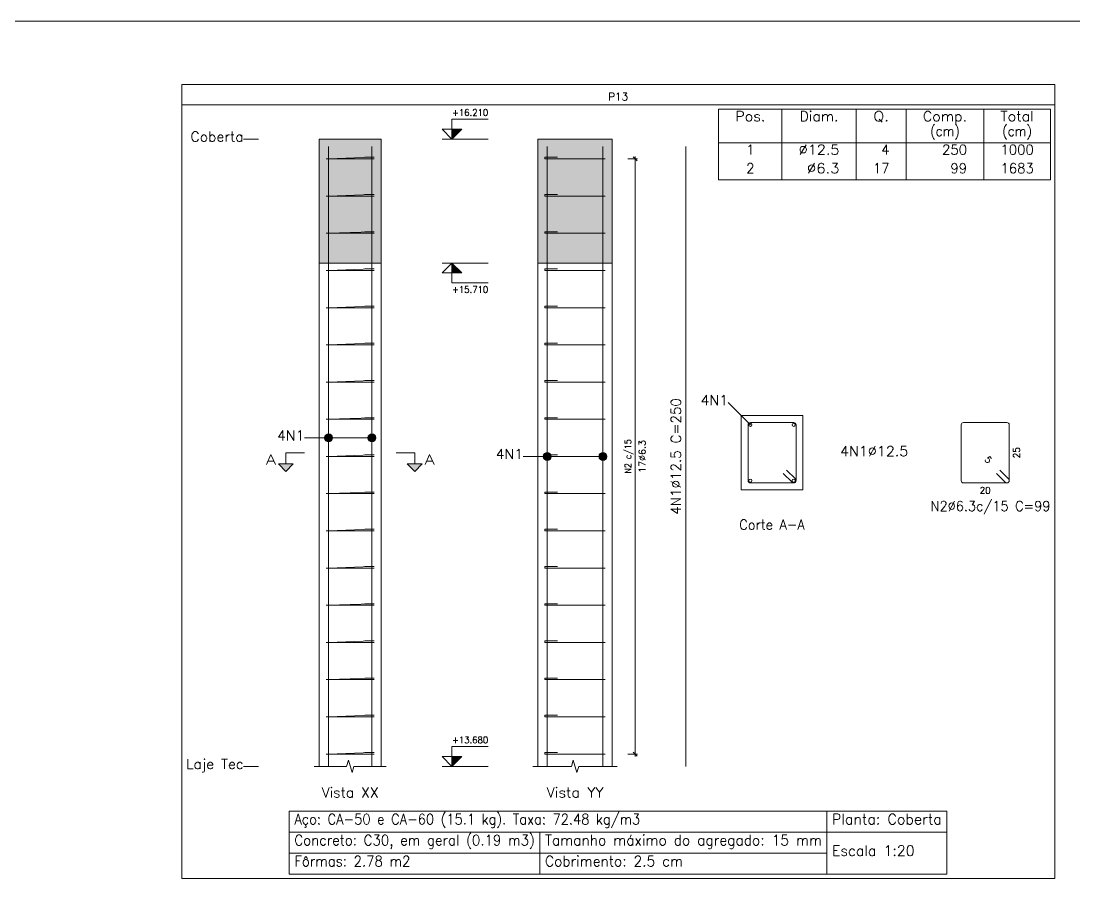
# Model space of a CAD drawing. Header units: millimetres. Extents: x 0 to 84, y 0 to 59.4.
# Drawn here: x 45.53 to 66.76, y 41.76 to 59.4 of the extents above; entities that cross this region are included whole.
import ezdxf
from ezdxf.enums import TextEntityAlignment as Align

# ---------------------------------------------------------------- set-up
doc = ezdxf.new("R2010")
doc.units = ezdxf.units.MM
doc.linetypes.add('CYPE_PUNTO', pattern=[0.075, 0, -0.075])
for name, color, linetype, lineweight in [('ARM_LONGITUDINAL_Ø12_5', 51, 'Continuous', 9), ('ARM_TRANSVERSAL_DIMENSOES_DOS_ESTRIBOS', 122, 'Continuous', 0), ('ARM_TRANSVERSAL_REFERENCIA', 106, 'Continuous', 9), ('ARM_TRANSVERSAL_Ø6_3', 32, 'Continuous', 9), ('CORTE_COTAS', 122, 'Continuous', 0), ('CORTE_COTAS_DAS_LAJES', 151, 'Continuous', 0), ('CORTE_COTAS_DAS_PLANTAS', 151, 'Continuous', 0), ('CORTE_LINHAS_DA_TABELA_DE_DADOS_DOS_PILARES', 1, 'Continuous', 9), ('CORTE_LINHAS_DA_TABELA_DE_DETALHE', 7, 'Continuous', 9), ('CORTE_LINHAS_DA_TABELA_DE_QUANTITATIVOS', 1, 'Continuous', 9), ('CORTE_NOMES_DAS_PLANTAS', 106, 'Continuous', 9), ('CORTE_PILAR_DE_CONCRETO', 1, 'Continuous', 9), ('CORTE_PISOS', 8, 'Continuous', 9), ('CORTE_SEGMENTOS_DE_CORTE_DE_SECOES', 12, 'Continuous', 9), ('CORTE_TEXTO_DAS_COTAS', 122, 'Continuous', 0), ('CORTE_TEXTO_DAS_ELEVACOES_DOS_PILARES', 133, 'Continuous', 9), ('CORTE_TEXTOS_DA_TABELA_DE_DADOS_DOS_PILARES', 1, 'Continuous', 9), ('CORTE_TEXTOS_DA_TABELA_DE_QUANTITATIVOS', 1, 'Continuous', 9), ('CORTE_TITULO_DA_TABELA_DE_DETALHE', 106, 'Continuous', 9), ('PILCP_ARM_LONG_LINHAS_DAS_ETIQUETAS_DAS_POSICOES_DE_ARMADURA_LONGITUDINAL', 106, 'Continuous', 9), ('PILCP_ARM_LONG_REFERENCIA', 106, 'Continuous', 9), ('PILCPSECC_ARM_LONG_LINHAS_DAS_ETIQUETAS_DAS_POSICOES_DE_ARMADURA_LONGITUDINAL', 106, 'Continuous', 9), ('PILCPSECC_ARM_LONG_REFERENCIA', 106, 'Continuous', 9), ('QUAD_BORDA', 1, 'Continuous', 20), ('QUAD_LIMITES', 2, 'Continuous', 0), ('SECAO_CONCRETO', 1, 'Continuous', 9), ('SECAO_LINHAS_DE_PROLONGAMENTO_DAS_COTAS', 122, 'CYPE_PUNTO', 0)]:
    doc.layers.add(name, color=color, linetype=linetype, lineweight=lineweight)
doc.styles.add('CYPETXT', font='', dxfattribs={"height": 0.2})
doc.styles.get('CYPETXT').set_extended_font_data('romans')

msp = doc.modelspace()

# ---------------------------------------------------------------- hatches: boundary and pattern name
at = {"layer": 'CORTE_COTAS_DAS_LAJES'}
msp.add_hatch(color=256, dxfattribs=at).paths.add_polyline_path([(54.22, 54.521), (54.42, 54.321), (54.22, 54.321)], flags=0)
at = {"layer": 'CORTE_COTAS_DAS_PLANTAS'}
for points in [[(54.22, 57.021), (54.42, 57.221), (54.22, 57.221)], [(54.22, 44.371), (54.42, 44.571), (54.22, 44.571)]]:
    msp.add_hatch(color=256, dxfattribs=at).paths.add_polyline_path(points, flags=0)
at = {"layer": 'CORTE_PISOS', "true_color": 0xdad7d3}
for points in [[(51.544, 54.521), (52.794, 54.521), (52.794, 57.021), (51.544, 57.021)], [(55.954, 54.521), (57.454, 54.521), (57.454, 57.021), (55.954, 57.021)]]:
    msp.add_hatch(color=254, dxfattribs=at).paths.add_polyline_path(points, flags=0)
at = {"layer": 'CORTE_SEGMENTOS_DE_CORTE_DE_SECOES'}
for points in [[(50.719, 50.471), (51.019, 50.471), (50.869, 50.321)], [(50.719, 50.471), (51.019, 50.471), (50.869, 50.321)], [(53.319, 50.471), (53.619, 50.471), (53.469, 50.321)], [(53.319, 50.471), (53.619, 50.471), (53.469, 50.321)]]:
    msp.add_hatch(color=256, dxfattribs=at).paths.add_polyline_path(points, flags=0)
at = {"layer": 'PILCP_ARM_LONG_LINHAS_DAS_ETIQUETAS_DAS_POSICOES_DE_ARMADURA_LONGITUDINAL'}
h = msp.add_hatch(color=256, dxfattribs=at)
edge = h.paths.add_edge_path(flags=0)
edge.add_arc((51.732, 50.996), 0.08, 0, 360)
h = msp.add_hatch(color=256, dxfattribs=at)
edge = h.paths.add_edge_path(flags=0)
edge.add_arc((52.606, 50.996), 0.08, 0, 360)
h = msp.add_hatch(color=256, dxfattribs=at)
edge = h.paths.add_edge_path(flags=0)
edge.add_arc((56.142, 50.621), 0.08, 0, 360)
h = msp.add_hatch(color=256, dxfattribs=at)
edge = h.paths.add_edge_path(flags=0)
edge.add_arc((57.266, 50.621), 0.08, 0, 360)

# ---------------------------------------------------------------- linework, layer by layer
at = {"layer": 'ARM_LONGITUDINAL_Ø12_5'}
for points in [[(51.732, 44.371), (51.732, 56.871)], [(51.732, 44.371), (51.732, 56.871)], [(52.606, 44.371), (52.606, 56.871)], [(52.606, 44.371), (52.606, 56.871)], [(56.142, 44.371), (56.142, 56.871)], [(56.142, 44.371), (56.142, 56.871)], [(57.266, 44.371), (57.266, 56.871)], [(57.266, 44.371), (57.266, 56.871)], [(58.936, 44.371), (58.936, 56.871)]]:
    msp.add_lwpolyline(points, dxfattribs=at)
for centre in [(60.238, 51.258), (61.112, 51.258), (60.238, 50.134), (61.112, 50.134)]:
    msp.add_circle(centre, 0.0312, dxfattribs=at)
at = {"layer": 'ARM_TRANSVERSAL_Ø6_3'}
for points in [[(52.396, 56.621), (52.573, 56.621), (52.58, 56.621), (52.588, 56.621), (52.597, 56.621), (52.606, 56.621), (52.615, 56.621), (52.624, 56.621), (52.632, 56.621), (52.639, 56.621), (52.645, 56.621), (52.65, 56.621), (52.652, 56.621), (52.653, 56.621), (52.65, 56.621), (52.639, 56.621), (52.624, 56.621), (52.606, 56.621), (51.732, 56.621), (51.714, 56.621), (51.698, 56.621), (51.688, 56.621), (51.685, 56.621), (51.688, 56.621), (51.698, 56.621), (51.714, 56.621), (51.732, 56.621), (52.606, 56.653), (52.615, 56.653), (52.624, 56.653), (52.632, 56.653), (52.639, 56.653), (52.645, 56.653), (52.65, 56.653), (52.652, 56.653), (52.653, 56.653), (52.652, 56.653), (52.65, 56.653), (52.645, 56.653), (52.639, 56.653), (52.463, 56.653)], [(56.285, 56.621), (56.108, 56.621), (56.103, 56.621), (56.098, 56.621), (56.096, 56.621), (56.095, 56.621), (56.096, 56.621), (56.098, 56.621), (56.103, 56.621), (56.108, 56.621), (56.116, 56.621), (56.124, 56.621), (56.132, 56.621), (56.142, 56.621), (57.266, 56.621), (57.284, 56.621), (57.299, 56.621), (57.31, 56.621), (57.313, 56.621), (57.31, 56.621), (57.299, 56.621), (57.284, 56.621), (57.266, 56.621), (56.142, 56.621), (56.124, 56.621), (56.108, 56.621), (56.098, 56.621), (56.095, 56.621), (56.095, 56.653), (56.096, 56.653), (56.098, 56.653), (56.103, 56.653), (56.108, 56.653), (56.116, 56.653), (56.124, 56.653), (56.132, 56.653), (56.142, 56.653), (56.151, 56.653), (56.16, 56.653), (56.168, 56.653), (56.175, 56.653), (56.352, 56.653)], [(52.396, 55.871), (52.573, 55.871), (52.58, 55.871), (52.588, 55.871), (52.597, 55.871), (52.606, 55.871), (52.615, 55.871), (52.624, 55.871), (52.632, 55.871), (52.639, 55.871), (52.645, 55.871), (52.65, 55.871), (52.652, 55.871), (52.653, 55.871), (52.65, 55.871), (52.639, 55.871), (52.624, 55.871), (52.606, 55.871), (51.732, 55.871), (51.714, 55.871), (51.698, 55.871), (51.688, 55.871), (51.685, 55.871), (51.688, 55.871), (51.698, 55.871), (51.714, 55.871), (51.732, 55.871), (52.606, 55.903), (52.615, 55.903), (52.624, 55.903), (52.632, 55.903), (52.639, 55.903), (52.645, 55.903), (52.65, 55.903), (52.652, 55.903), (52.653, 55.903), (52.652, 55.903), (52.65, 55.903), (52.645, 55.903), (52.639, 55.903), (52.463, 55.903)], [(56.285, 55.871), (56.108, 55.871), (56.103, 55.871), (56.098, 55.871), (56.096, 55.871), (56.095, 55.871), (56.096, 55.871), (56.098, 55.871), (56.103, 55.871), (56.108, 55.871), (56.116, 55.871), (56.124, 55.871), (56.132, 55.871), (56.142, 55.871), (57.266, 55.871), (57.284, 55.871), (57.299, 55.871), (57.31, 55.871), (57.313, 55.871), (57.31, 55.871), (57.299, 55.871), (57.284, 55.871), (57.266, 55.871), (56.142, 55.871), (56.124, 55.871), (56.108, 55.871), (56.098, 55.871), (56.095, 55.871), (56.095, 55.903), (56.096, 55.903), (56.098, 55.903), (56.103, 55.903), (56.108, 55.903), (56.116, 55.903), (56.124, 55.903), (56.132, 55.903), (56.142, 55.903), (56.151, 55.903), (56.16, 55.903), (56.168, 55.903), (56.175, 55.903), (56.352, 55.903)], [(52.396, 55.121), (52.573, 55.121), (52.58, 55.121), (52.588, 55.121), (52.597, 55.121), (52.606, 55.121), (52.615, 55.121), (52.624, 55.121), (52.632, 55.121), (52.639, 55.121), (52.645, 55.121), (52.65, 55.121), (52.652, 55.121), (52.653, 55.121), (52.65, 55.121), (52.639, 55.121), (52.624, 55.121), (52.606, 55.121), (51.732, 55.121), (51.714, 55.121), (51.698, 55.121), (51.688, 55.121), (51.685, 55.121), (51.688, 55.121), (51.698, 55.121), (51.714, 55.121), (51.732, 55.121), (52.606, 55.153), (52.615, 55.153), (52.624, 55.153), (52.632, 55.153), (52.639, 55.153), (52.645, 55.153), (52.65, 55.153), (52.652, 55.153), (52.653, 55.153), (52.652, 55.153), (52.65, 55.153), (52.645, 55.153), (52.639, 55.153), (52.463, 55.153)], [(56.285, 55.121), (56.108, 55.121), (56.103, 55.121), (56.098, 55.121), (56.096, 55.121), (56.095, 55.121), (56.096, 55.121), (56.098, 55.121), (56.103, 55.121), (56.108, 55.121), (56.116, 55.121), (56.124, 55.121), (56.132, 55.121), (56.142, 55.121), (57.266, 55.121), (57.284, 55.121), (57.299, 55.121), (57.31, 55.121), (57.313, 55.121), (57.31, 55.121), (57.299, 55.121), (57.284, 55.121), (57.266, 55.121), (56.142, 55.121), (56.124, 55.121), (56.108, 55.121), (56.098, 55.121), (56.095, 55.121), (56.095, 55.153), (56.096, 55.153), (56.098, 55.153), (56.103, 55.153), (56.108, 55.153), (56.116, 55.153), (56.124, 55.153), (56.132, 55.153), (56.142, 55.153), (56.151, 55.153), (56.16, 55.153), (56.168, 55.153), (56.175, 55.153), (56.352, 55.153)], [(52.396, 54.371), (52.573, 54.371), (52.58, 54.371), (52.588, 54.371), (52.597, 54.371), (52.606, 54.371), (52.615, 54.371), (52.624, 54.371), (52.632, 54.371), (52.639, 54.371), (52.645, 54.371), (52.65, 54.371), (52.652, 54.371), (52.653, 54.371), (52.65, 54.371), (52.639, 54.371), (52.624, 54.371), (52.606, 54.371), (51.732, 54.371), (51.714, 54.371), (51.698, 54.371), (51.688, 54.371), (51.685, 54.371), (51.688, 54.371), (51.698, 54.371), (51.714, 54.371), (51.732, 54.371), (52.606, 54.403), (52.615, 54.403), (52.624, 54.403), (52.632, 54.403), (52.639, 54.403), (52.645, 54.403), (52.65, 54.403), (52.652, 54.403), (52.653, 54.403), (52.652, 54.403), (52.65, 54.403), (52.645, 54.403), (52.639, 54.403), (52.463, 54.403)], [(56.285, 54.371), (56.108, 54.371), (56.103, 54.371), (56.098, 54.371), (56.096, 54.371), (56.095, 54.371), (56.096, 54.371), (56.098, 54.371), (56.103, 54.371), (56.108, 54.371), (56.116, 54.371), (56.124, 54.371), (56.132, 54.371), (56.142, 54.371), (57.266, 54.371), (57.284, 54.371), (57.299, 54.371), (57.31, 54.371), (57.313, 54.371), (57.31, 54.371), (57.299, 54.371), (57.284, 54.371), (57.266, 54.371), (56.142, 54.371), (56.124, 54.371), (56.108, 54.371), (56.098, 54.371), (56.095, 54.371), (56.095, 54.403), (56.096, 54.403), (56.098, 54.403), (56.103, 54.403), (56.108, 54.403), (56.116, 54.403), (56.124, 54.403), (56.132, 54.403), (56.142, 54.403), (56.151, 54.403), (56.16, 54.403), (56.168, 54.403), (56.175, 54.403), (56.352, 54.403)], [(52.396, 53.621), (52.573, 53.621), (52.58, 53.621), (52.588, 53.621), (52.597, 53.621), (52.606, 53.621), (52.615, 53.621), (52.624, 53.621), (52.632, 53.621), (52.639, 53.621), (52.645, 53.621), (52.65, 53.621), (52.652, 53.621), (52.653, 53.621), (52.65, 53.621), (52.639, 53.621), (52.624, 53.621), (52.606, 53.621), (51.732, 53.621), (51.714, 53.621), (51.698, 53.621), (51.688, 53.621), (51.685, 53.621), (51.688, 53.621), (51.698, 53.621), (51.714, 53.621), (51.732, 53.621), (52.606, 53.653), (52.615, 53.653), (52.624, 53.653), (52.632, 53.653), (52.639, 53.653), (52.645, 53.653), (52.65, 53.653), (52.652, 53.653), (52.653, 53.653), (52.652, 53.653), (52.65, 53.653), (52.645, 53.653), (52.639, 53.653), (52.463, 53.653)], [(56.285, 53.621), (56.108, 53.621), (56.103, 53.621), (56.098, 53.621), (56.096, 53.621), (56.095, 53.621), (56.096, 53.621), (56.098, 53.621), (56.103, 53.621), (56.108, 53.621), (56.116, 53.621), (56.124, 53.621), (56.132, 53.621), (56.142, 53.621), (57.266, 53.621), (57.284, 53.621), (57.299, 53.621), (57.31, 53.621), (57.313, 53.621), (57.31, 53.621), (57.299, 53.621), (57.284, 53.621), (57.266, 53.621), (56.142, 53.621), (56.124, 53.621), (56.108, 53.621), (56.098, 53.621), (56.095, 53.621), (56.095, 53.653), (56.096, 53.653), (56.098, 53.653), (56.103, 53.653), (56.108, 53.653), (56.116, 53.653), (56.124, 53.653), (56.132, 53.653), (56.142, 53.653), (56.151, 53.653), (56.16, 53.653), (56.168, 53.653), (56.175, 53.653), (56.352, 53.653)], [(52.396, 52.871), (52.573, 52.871), (52.58, 52.871), (52.588, 52.871), (52.597, 52.871), (52.606, 52.871), (52.615, 52.871), (52.624, 52.871), (52.632, 52.871), (52.639, 52.871), (52.645, 52.871), (52.65, 52.871), (52.652, 52.871), (52.653, 52.871), (52.65, 52.871), (52.639, 52.871), (52.624, 52.871), (52.606, 52.871), (51.732, 52.871), (51.714, 52.871), (51.698, 52.871), (51.688, 52.871), (51.685, 52.871), (51.688, 52.871), (51.698, 52.871), (51.714, 52.871), (51.732, 52.871), (52.606, 52.903), (52.615, 52.903), (52.624, 52.903), (52.632, 52.903), (52.639, 52.903), (52.645, 52.903), (52.65, 52.903), (52.652, 52.903), (52.653, 52.903), (52.652, 52.903), (52.65, 52.903), (52.645, 52.903), (52.639, 52.903), (52.463, 52.903)], [(56.285, 52.871), (56.108, 52.871), (56.103, 52.871), (56.098, 52.871), (56.096, 52.871), (56.095, 52.871), (56.096, 52.871), (56.098, 52.871), (56.103, 52.871), (56.108, 52.871), (56.116, 52.871), (56.124, 52.871), (56.132, 52.871), (56.142, 52.871), (57.266, 52.871), (57.284, 52.871), (57.299, 52.871), (57.31, 52.871), (57.313, 52.871), (57.31, 52.871), (57.299, 52.871), (57.284, 52.871), (57.266, 52.871), (56.142, 52.871), (56.124, 52.871), (56.108, 52.871), (56.098, 52.871), (56.095, 52.871), (56.095, 52.903), (56.096, 52.903), (56.098, 52.903), (56.103, 52.903), (56.108, 52.903), (56.116, 52.903), (56.124, 52.903), (56.132, 52.903), (56.142, 52.903), (56.151, 52.903), (56.16, 52.903), (56.168, 52.903), (56.175, 52.903), (56.352, 52.903)], [(52.396, 52.121), (52.573, 52.121), (52.58, 52.121), (52.588, 52.121), (52.597, 52.121), (52.606, 52.121), (52.615, 52.121), (52.624, 52.121), (52.632, 52.121), (52.639, 52.121), (52.645, 52.121), (52.65, 52.121), (52.652, 52.121), (52.653, 52.121), (52.65, 52.121), (52.639, 52.121), (52.624, 52.121), (52.606, 52.121), (51.732, 52.121), (51.714, 52.121), (51.698, 52.121), (51.688, 52.121), (51.685, 52.121), (51.688, 52.121), (51.698, 52.121), (51.714, 52.121), (51.732, 52.121), (52.606, 52.153), (52.615, 52.153), (52.624, 52.153), (52.632, 52.153), (52.639, 52.153), (52.645, 52.153), (52.65, 52.153), (52.652, 52.153), (52.653, 52.153), (52.652, 52.153), (52.65, 52.153), (52.645, 52.153), (52.639, 52.153), (52.463, 52.153)], [(56.285, 52.121), (56.108, 52.121), (56.103, 52.121), (56.098, 52.121), (56.096, 52.121), (56.095, 52.121), (56.096, 52.121), (56.098, 52.121), (56.103, 52.121), (56.108, 52.121), (56.116, 52.121), (56.124, 52.121), (56.132, 52.121), (56.142, 52.121), (57.266, 52.121), (57.284, 52.121), (57.299, 52.121), (57.31, 52.121), (57.313, 52.121), (57.31, 52.121), (57.299, 52.121), (57.284, 52.121), (57.266, 52.121), (56.142, 52.121), (56.124, 52.121), (56.108, 52.121), (56.098, 52.121), (56.095, 52.121), (56.095, 52.153), (56.096, 52.153), (56.098, 52.153), (56.103, 52.153), (56.108, 52.153), (56.116, 52.153), (56.124, 52.153), (56.132, 52.153), (56.142, 52.153), (56.151, 52.153), (56.16, 52.153), (56.168, 52.153), (56.175, 52.153), (56.352, 52.153)], [(52.396, 51.371), (52.573, 51.371), (52.58, 51.371), (52.588, 51.371), (52.597, 51.371), (52.606, 51.371), (52.615, 51.371), (52.624, 51.371), (52.632, 51.371), (52.639, 51.371), (52.645, 51.371), (52.65, 51.371), (52.652, 51.371), (52.653, 51.371), (52.65, 51.371), (52.639, 51.371), (52.624, 51.371), (52.606, 51.371), (51.732, 51.371), (51.714, 51.371), (51.698, 51.371), (51.688, 51.371), (51.685, 51.371), (51.688, 51.371), (51.698, 51.371), (51.714, 51.371), (51.732, 51.371), (52.606, 51.403), (52.615, 51.403), (52.624, 51.403), (52.632, 51.403), (52.639, 51.403), (52.645, 51.403), (52.65, 51.403), (52.652, 51.403), (52.653, 51.403), (52.652, 51.403), (52.65, 51.403), (52.645, 51.403), (52.639, 51.403), (52.463, 51.403)], [(56.285, 51.371), (56.108, 51.371), (56.103, 51.371), (56.098, 51.371), (56.096, 51.371), (56.095, 51.371), (56.096, 51.371), (56.098, 51.371), (56.103, 51.371), (56.108, 51.371), (56.116, 51.371), (56.124, 51.371), (56.132, 51.371), (56.142, 51.371), (57.266, 51.371), (57.284, 51.371), (57.299, 51.371), (57.31, 51.371), (57.313, 51.371), (57.31, 51.371), (57.299, 51.371), (57.284, 51.371), (57.266, 51.371), (56.142, 51.371), (56.124, 51.371), (56.108, 51.371), (56.098, 51.371), (56.095, 51.371), (56.095, 51.403), (56.096, 51.403), (56.098, 51.403), (56.103, 51.403), (56.108, 51.403), (56.116, 51.403), (56.124, 51.403), (56.132, 51.403), (56.142, 51.403), (56.151, 51.403), (56.16, 51.403), (56.168, 51.403), (56.175, 51.403), (56.352, 51.403)], [(60.902, 50.277), (61.079, 50.101), (61.086, 50.095), (61.094, 50.09), (61.103, 50.088), (61.112, 50.087), (61.122, 50.088), (61.13, 50.09), (61.139, 50.095), (61.146, 50.101), (61.151, 50.108), (61.156, 50.116), (61.158, 50.125), (61.159, 50.134), (61.159, 51.258), (61.156, 51.276), (61.146, 51.292), (61.13, 51.302), (61.112, 51.305), (60.238, 51.305), (60.22, 51.302), (60.205, 51.292), (60.194, 51.276), (60.191, 51.258), (60.191, 50.134), (60.194, 50.116), (60.205, 50.101), (60.22, 50.09), (60.238, 50.087), (61.112, 50.087), (61.122, 50.088), (61.13, 50.09), (61.139, 50.095), (61.146, 50.101), (61.151, 50.108), (61.156, 50.116), (61.158, 50.125), (61.159, 50.134), (61.158, 50.143), (61.156, 50.152), (61.151, 50.16), (61.146, 50.167), (60.969, 50.344)], [(65.202, 50.277), (65.379, 50.101), (65.386, 50.095), (65.394, 50.09), (65.403, 50.088), (65.412, 50.087), (65.421, 50.088), (65.43, 50.09), (65.438, 50.095), (65.445, 50.101), (65.451, 50.108), (65.455, 50.116), (65.458, 50.125), (65.459, 50.134), (65.459, 51.258), (65.455, 51.276), (65.445, 51.292), (65.43, 51.302), (65.412, 51.305), (64.537, 51.305), (64.519, 51.302), (64.504, 51.292), (64.494, 51.276), (64.49, 51.258), (64.49, 50.134), (64.494, 50.116), (64.504, 50.101), (64.519, 50.09), (64.537, 50.087), (65.412, 50.087), (65.421, 50.088), (65.43, 50.09), (65.438, 50.095), (65.445, 50.101), (65.451, 50.108), (65.455, 50.116), (65.458, 50.125), (65.459, 50.134), (65.458, 50.143), (65.455, 50.152), (65.451, 50.16), (65.445, 50.167), (65.268, 50.344)], [(52.396, 50.621), (52.573, 50.621), (52.58, 50.621), (52.588, 50.621), (52.597, 50.621), (52.606, 50.621), (52.615, 50.621), (52.624, 50.621), (52.632, 50.621), (52.639, 50.621), (52.645, 50.621), (52.65, 50.621), (52.652, 50.621), (52.653, 50.621), (52.65, 50.621), (52.639, 50.621), (52.624, 50.621), (52.606, 50.621), (51.732, 50.621), (51.714, 50.621), (51.698, 50.621), (51.688, 50.621), (51.685, 50.621), (51.688, 50.621), (51.698, 50.621), (51.714, 50.621), (51.732, 50.621), (52.606, 50.653), (52.615, 50.653), (52.624, 50.653), (52.632, 50.653), (52.639, 50.653), (52.645, 50.653), (52.65, 50.653), (52.652, 50.653), (52.653, 50.653), (52.652, 50.653), (52.65, 50.653), (52.645, 50.653), (52.639, 50.653), (52.463, 50.653)], [(56.285, 50.621), (56.108, 50.621), (56.103, 50.621), (56.098, 50.621), (56.096, 50.621), (56.095, 50.621), (56.096, 50.621), (56.098, 50.621), (56.103, 50.621), (56.108, 50.621), (56.116, 50.621), (56.124, 50.621), (56.132, 50.621), (56.142, 50.621), (57.266, 50.621), (57.284, 50.621), (57.299, 50.621), (57.31, 50.621), (57.313, 50.621), (57.31, 50.621), (57.299, 50.621), (57.284, 50.621), (57.266, 50.621), (56.142, 50.621), (56.124, 50.621), (56.108, 50.621), (56.098, 50.621), (56.095, 50.621), (56.095, 50.653), (56.096, 50.653), (56.098, 50.653), (56.103, 50.653), (56.108, 50.653), (56.116, 50.653), (56.124, 50.653), (56.132, 50.653), (56.142, 50.653), (56.151, 50.653), (56.16, 50.653), (56.168, 50.653), (56.175, 50.653), (56.352, 50.653)], [(52.396, 49.871), (52.573, 49.871), (52.58, 49.871), (52.588, 49.871), (52.597, 49.871), (52.606, 49.871), (52.615, 49.871), (52.624, 49.871), (52.632, 49.871), (52.639, 49.871), (52.645, 49.871), (52.65, 49.871), (52.652, 49.871), (52.653, 49.871), (52.65, 49.871), (52.639, 49.871), (52.624, 49.871), (52.606, 49.871), (51.732, 49.871), (51.714, 49.871), (51.698, 49.871), (51.688, 49.871), (51.685, 49.871), (51.688, 49.871), (51.698, 49.871), (51.714, 49.871), (51.732, 49.871), (52.606, 49.903), (52.615, 49.903), (52.624, 49.903), (52.632, 49.903), (52.639, 49.903), (52.645, 49.903), (52.65, 49.903), (52.652, 49.903), (52.653, 49.903), (52.652, 49.903), (52.65, 49.903), (52.645, 49.903), (52.639, 49.903), (52.463, 49.903)], [(56.285, 49.871), (56.108, 49.871), (56.103, 49.871), (56.098, 49.871), (56.096, 49.871), (56.095, 49.871), (56.096, 49.871), (56.098, 49.871), (56.103, 49.871), (56.108, 49.871), (56.116, 49.871), (56.124, 49.871), (56.132, 49.871), (56.142, 49.871), (57.266, 49.871), (57.284, 49.871), (57.299, 49.871), (57.31, 49.871), (57.313, 49.871), (57.31, 49.871), (57.299, 49.871), (57.284, 49.871), (57.266, 49.871), (56.142, 49.871), (56.124, 49.871), (56.108, 49.871), (56.098, 49.871), (56.095, 49.871), (56.095, 49.903), (56.096, 49.903), (56.098, 49.903), (56.103, 49.903), (56.108, 49.903), (56.116, 49.903), (56.124, 49.903), (56.132, 49.903), (56.142, 49.903), (56.151, 49.903), (56.16, 49.903), (56.168, 49.903), (56.175, 49.903), (56.352, 49.903)], [(52.396, 49.121), (52.573, 49.121), (52.58, 49.121), (52.588, 49.121), (52.597, 49.121), (52.606, 49.121), (52.615, 49.121), (52.624, 49.121), (52.632, 49.121), (52.639, 49.121), (52.645, 49.121), (52.65, 49.121), (52.652, 49.121), (52.653, 49.121), (52.65, 49.121), (52.639, 49.121), (52.624, 49.121), (52.606, 49.121), (51.732, 49.121), (51.714, 49.121), (51.698, 49.121), (51.688, 49.121), (51.685, 49.121), (51.688, 49.121), (51.698, 49.121), (51.714, 49.121), (51.732, 49.121), (52.606, 49.153), (52.615, 49.153), (52.624, 49.153), (52.632, 49.153), (52.639, 49.153), (52.645, 49.153), (52.65, 49.153), (52.652, 49.153), (52.653, 49.153), (52.652, 49.153), (52.65, 49.153), (52.645, 49.153), (52.639, 49.153), (52.463, 49.153)], [(56.285, 49.121), (56.108, 49.121), (56.103, 49.121), (56.098, 49.121), (56.096, 49.121), (56.095, 49.121), (56.096, 49.121), (56.098, 49.121), (56.103, 49.121), (56.108, 49.121), (56.116, 49.121), (56.124, 49.121), (56.132, 49.121), (56.142, 49.121), (57.266, 49.121), (57.284, 49.121), (57.299, 49.121), (57.31, 49.121), (57.313, 49.121), (57.31, 49.121), (57.299, 49.121), (57.284, 49.121), (57.266, 49.121), (56.142, 49.121), (56.124, 49.121), (56.108, 49.121), (56.098, 49.121), (56.095, 49.121), (56.095, 49.153), (56.096, 49.153), (56.098, 49.153), (56.103, 49.153), (56.108, 49.153), (56.116, 49.153), (56.124, 49.153), (56.132, 49.153), (56.142, 49.153), (56.151, 49.153), (56.16, 49.153), (56.168, 49.153), (56.175, 49.153), (56.352, 49.153)], [(52.396, 48.371), (52.573, 48.371), (52.58, 48.371), (52.588, 48.371), (52.597, 48.371), (52.606, 48.371), (52.615, 48.371), (52.624, 48.371), (52.632, 48.371), (52.639, 48.371), (52.645, 48.371), (52.65, 48.371), (52.652, 48.371), (52.653, 48.371), (52.65, 48.371), (52.639, 48.371), (52.624, 48.371), (52.606, 48.371), (51.732, 48.371), (51.714, 48.371), (51.698, 48.371), (51.688, 48.371), (51.685, 48.371), (51.688, 48.371), (51.698, 48.371), (51.714, 48.371), (51.732, 48.371), (52.606, 48.403), (52.615, 48.403), (52.624, 48.403), (52.632, 48.403), (52.639, 48.403), (52.645, 48.403), (52.65, 48.403), (52.652, 48.403), (52.653, 48.403), (52.652, 48.403), (52.65, 48.403), (52.645, 48.403), (52.639, 48.403), (52.463, 48.403)], [(56.285, 48.371), (56.108, 48.371), (56.103, 48.371), (56.098, 48.371), (56.096, 48.371), (56.095, 48.371), (56.096, 48.371), (56.098, 48.371), (56.103, 48.371), (56.108, 48.371), (56.116, 48.371), (56.124, 48.371), (56.132, 48.371), (56.142, 48.371), (57.266, 48.371), (57.284, 48.371), (57.299, 48.371), (57.31, 48.371), (57.313, 48.371), (57.31, 48.371), (57.299, 48.371), (57.284, 48.371), (57.266, 48.371), (56.142, 48.371), (56.124, 48.371), (56.108, 48.371), (56.098, 48.371), (56.095, 48.371), (56.095, 48.403), (56.096, 48.403), (56.098, 48.403), (56.103, 48.403), (56.108, 48.403), (56.116, 48.403), (56.124, 48.403), (56.132, 48.403), (56.142, 48.403), (56.151, 48.403), (56.16, 48.403), (56.168, 48.403), (56.175, 48.403), (56.352, 48.403)], [(52.396, 47.621), (52.573, 47.621), (52.58, 47.621), (52.588, 47.621), (52.597, 47.621), (52.606, 47.621), (52.615, 47.621), (52.624, 47.621), (52.632, 47.621), (52.639, 47.621), (52.645, 47.621), (52.65, 47.621), (52.652, 47.621), (52.653, 47.621), (52.65, 47.621), (52.639, 47.621), (52.624, 47.621), (52.606, 47.621), (51.732, 47.621), (51.714, 47.621), (51.698, 47.621), (51.688, 47.621), (51.685, 47.621), (51.688, 47.621), (51.698, 47.621), (51.714, 47.621), (51.732, 47.621), (52.606, 47.653), (52.615, 47.653), (52.624, 47.653), (52.632, 47.653), (52.639, 47.653), (52.645, 47.653), (52.65, 47.653), (52.652, 47.653), (52.653, 47.653), (52.652, 47.653), (52.65, 47.653), (52.645, 47.653), (52.639, 47.653), (52.463, 47.653)], [(56.285, 47.621), (56.108, 47.621), (56.103, 47.621), (56.098, 47.621), (56.096, 47.621), (56.095, 47.621), (56.096, 47.621), (56.098, 47.621), (56.103, 47.621), (56.108, 47.621), (56.116, 47.621), (56.124, 47.621), (56.132, 47.621), (56.142, 47.621), (57.266, 47.621), (57.284, 47.621), (57.299, 47.621), (57.31, 47.621), (57.313, 47.621), (57.31, 47.621), (57.299, 47.621), (57.284, 47.621), (57.266, 47.621), (56.142, 47.621), (56.124, 47.621), (56.108, 47.621), (56.098, 47.621), (56.095, 47.621), (56.095, 47.653), (56.096, 47.653), (56.098, 47.653), (56.103, 47.653), (56.108, 47.653), (56.116, 47.653), (56.124, 47.653), (56.132, 47.653), (56.142, 47.653), (56.151, 47.653), (56.16, 47.653), (56.168, 47.653), (56.175, 47.653), (56.352, 47.653)], [(52.396, 46.871), (52.573, 46.871), (52.58, 46.871), (52.588, 46.871), (52.597, 46.871), (52.606, 46.871), (52.615, 46.871), (52.624, 46.871), (52.632, 46.871), (52.639, 46.871), (52.645, 46.871), (52.65, 46.871), (52.652, 46.871), (52.653, 46.871), (52.65, 46.871), (52.639, 46.871), (52.624, 46.871), (52.606, 46.871), (51.732, 46.871), (51.714, 46.871), (51.698, 46.871), (51.688, 46.871), (51.685, 46.871), (51.688, 46.871), (51.698, 46.871), (51.714, 46.871), (51.732, 46.871), (52.606, 46.903), (52.615, 46.903), (52.624, 46.903), (52.632, 46.903), (52.639, 46.903), (52.645, 46.903), (52.65, 46.903), (52.652, 46.903), (52.653, 46.903), (52.652, 46.903), (52.65, 46.903), (52.645, 46.903), (52.639, 46.903), (52.463, 46.903)], [(56.285, 46.871), (56.108, 46.871), (56.103, 46.871), (56.098, 46.871), (56.096, 46.871), (56.095, 46.871), (56.096, 46.871), (56.098, 46.871), (56.103, 46.871), (56.108, 46.871), (56.116, 46.871), (56.124, 46.871), (56.132, 46.871), (56.142, 46.871), (57.266, 46.871), (57.284, 46.871), (57.299, 46.871), (57.31, 46.871), (57.313, 46.871), (57.31, 46.871), (57.299, 46.871), (57.284, 46.871), (57.266, 46.871), (56.142, 46.871), (56.124, 46.871), (56.108, 46.871), (56.098, 46.871), (56.095, 46.871), (56.095, 46.903), (56.096, 46.903), (56.098, 46.903), (56.103, 46.903), (56.108, 46.903), (56.116, 46.903), (56.124, 46.903), (56.132, 46.903), (56.142, 46.903), (56.151, 46.903), (56.16, 46.903), (56.168, 46.903), (56.175, 46.903), (56.352, 46.903)], [(52.396, 46.121), (52.573, 46.121), (52.58, 46.121), (52.588, 46.121), (52.597, 46.121), (52.606, 46.121), (52.615, 46.121), (52.624, 46.121), (52.632, 46.121), (52.639, 46.121), (52.645, 46.121), (52.65, 46.121), (52.652, 46.121), (52.653, 46.121), (52.65, 46.121), (52.639, 46.121), (52.624, 46.121), (52.606, 46.121), (51.732, 46.121), (51.714, 46.121), (51.698, 46.121), (51.688, 46.121), (51.685, 46.121), (51.688, 46.121), (51.698, 46.121), (51.714, 46.121), (51.732, 46.121), (52.606, 46.153), (52.615, 46.153), (52.624, 46.153), (52.632, 46.153), (52.639, 46.153), (52.645, 46.153), (52.65, 46.153), (52.652, 46.153), (52.653, 46.153), (52.652, 46.153), (52.65, 46.153), (52.645, 46.153), (52.639, 46.153), (52.463, 46.153)], [(56.285, 46.121), (56.108, 46.121), (56.103, 46.121), (56.098, 46.121), (56.096, 46.121), (56.095, 46.121), (56.096, 46.121), (56.098, 46.121), (56.103, 46.121), (56.108, 46.121), (56.116, 46.121), (56.124, 46.121), (56.132, 46.121), (56.142, 46.121), (57.266, 46.121), (57.284, 46.121), (57.299, 46.121), (57.31, 46.121), (57.313, 46.121), (57.31, 46.121), (57.299, 46.121), (57.284, 46.121), (57.266, 46.121), (56.142, 46.121), (56.124, 46.121), (56.108, 46.121), (56.098, 46.121), (56.095, 46.121), (56.095, 46.153), (56.096, 46.153), (56.098, 46.153), (56.103, 46.153), (56.108, 46.153), (56.116, 46.153), (56.124, 46.153), (56.132, 46.153), (56.142, 46.153), (56.151, 46.153), (56.16, 46.153), (56.168, 46.153), (56.175, 46.153), (56.352, 46.153)], [(52.396, 45.371), (52.573, 45.371), (52.58, 45.371), (52.588, 45.371), (52.597, 45.371), (52.606, 45.371), (52.615, 45.371), (52.624, 45.371), (52.632, 45.371), (52.639, 45.371), (52.645, 45.371), (52.65, 45.371), (52.652, 45.371), (52.653, 45.371), (52.65, 45.371), (52.639, 45.371), (52.624, 45.371), (52.606, 45.371), (51.732, 45.371), (51.714, 45.371), (51.698, 45.371), (51.688, 45.371), (51.685, 45.371), (51.688, 45.371), (51.698, 45.371), (51.714, 45.371), (51.732, 45.371), (52.606, 45.403), (52.615, 45.403), (52.624, 45.403), (52.632, 45.403), (52.639, 45.403), (52.645, 45.403), (52.65, 45.403), (52.652, 45.403), (52.653, 45.403), (52.652, 45.403), (52.65, 45.403), (52.645, 45.403), (52.639, 45.403), (52.463, 45.403)], [(56.285, 45.371), (56.108, 45.371), (56.103, 45.371), (56.098, 45.371), (56.096, 45.371), (56.095, 45.371), (56.096, 45.371), (56.098, 45.371), (56.103, 45.371), (56.108, 45.371), (56.116, 45.371), (56.124, 45.371), (56.132, 45.371), (56.142, 45.371), (57.266, 45.371), (57.284, 45.371), (57.299, 45.371), (57.31, 45.371), (57.313, 45.371), (57.31, 45.371), (57.299, 45.371), (57.284, 45.371), (57.266, 45.371), (56.142, 45.371), (56.124, 45.371), (56.108, 45.371), (56.098, 45.371), (56.095, 45.371), (56.095, 45.403), (56.096, 45.403), (56.098, 45.403), (56.103, 45.403), (56.108, 45.403), (56.116, 45.403), (56.124, 45.403), (56.132, 45.403), (56.142, 45.403), (56.151, 45.403), (56.16, 45.403), (56.168, 45.403), (56.175, 45.403), (56.352, 45.403)], [(52.396, 44.621), (52.573, 44.621), (52.58, 44.621), (52.588, 44.621), (52.597, 44.621), (52.606, 44.621), (52.615, 44.621), (52.624, 44.621), (52.632, 44.621), (52.639, 44.621), (52.645, 44.621), (52.65, 44.621), (52.652, 44.621), (52.653, 44.621), (52.65, 44.621), (52.639, 44.621), (52.624, 44.621), (52.606, 44.621), (51.732, 44.621), (51.714, 44.621), (51.698, 44.621), (51.688, 44.621), (51.685, 44.621), (51.688, 44.621), (51.698, 44.621), (51.714, 44.621), (51.732, 44.621), (52.606, 44.653), (52.615, 44.653), (52.624, 44.653), (52.632, 44.653), (52.639, 44.653), (52.645, 44.653), (52.65, 44.653), (52.652, 44.653), (52.653, 44.653), (52.652, 44.653), (52.65, 44.653), (52.645, 44.653), (52.639, 44.653), (52.463, 44.653)], [(56.285, 44.621), (56.108, 44.621), (56.103, 44.621), (56.098, 44.621), (56.096, 44.621), (56.095, 44.621), (56.096, 44.621), (56.098, 44.621), (56.103, 44.621), (56.108, 44.621), (56.116, 44.621), (56.124, 44.621), (56.132, 44.621), (56.142, 44.621), (57.266, 44.621), (57.284, 44.621), (57.299, 44.621), (57.31, 44.621), (57.313, 44.621), (57.31, 44.621), (57.299, 44.621), (57.284, 44.621), (57.266, 44.621), (56.142, 44.621), (56.124, 44.621), (56.108, 44.621), (56.098, 44.621), (56.095, 44.621), (56.095, 44.653), (56.096, 44.653), (56.098, 44.653), (56.103, 44.653), (56.108, 44.653), (56.116, 44.653), (56.124, 44.653), (56.132, 44.653), (56.142, 44.653), (56.151, 44.653), (56.16, 44.653), (56.168, 44.653), (56.175, 44.653), (56.352, 44.653)]]:
    msp.add_lwpolyline(points, dxfattribs=at)
at = {"layer": 'CORTE_COTAS'}
for p, q in [((57.77, 56.621), (57.962, 56.621)), ((57.954, 56.581), (57.874, 56.661)), ((57.914, 56.621), (57.914, 56.669)), ((57.914, 44.621), (57.914, 56.621)), ((57.77, 44.621), (57.962, 44.621)), ((57.954, 44.581), (57.874, 44.661)), ((57.914, 44.573), (57.914, 44.621))]:
    msp.add_line(p, q, dxfattribs=at)
at = {"layer": 'CORTE_COTAS_DAS_LAJES'}
msp.add_line((54.02, 54.521), (54.952, 54.521), dxfattribs=at)
for points in [[(54.22, 54.521), (54.02, 54.321), (54.22, 54.321), (54.22, 54.521)], [(54.22, 54.521), (54.42, 54.321), (54.22, 54.321)]]:
    msp.add_lwpolyline(points, close=True, dxfattribs=at)
msp.add_lwpolyline([(54.22, 54.321), (54.22, 54.121), (54.952, 54.121)], dxfattribs=at)
at = {"layer": 'CORTE_COTAS_DAS_PLANTAS'}
for p, q in [((54.02, 57.021), (54.952, 57.021)), ((54.02, 44.371), (54.952, 44.371))]:
    msp.add_line(p, q, dxfattribs=at)
for points in [[(54.22, 57.221), (54.22, 57.421), (54.952, 57.421)], [(54.22, 44.571), (54.22, 44.771), (54.952, 44.771)]]:
    msp.add_lwpolyline(points, dxfattribs=at)
for points in [[(54.22, 57.021), (54.02, 57.221), (54.22, 57.221), (54.22, 57.021)], [(54.22, 57.021), (54.42, 57.221), (54.22, 57.221)], [(54.22, 44.371), (54.02, 44.571), (54.22, 44.571), (54.22, 44.371)], [(54.22, 44.371), (54.42, 44.571), (54.22, 44.571)]]:
    msp.add_lwpolyline(points, close=True, dxfattribs=at)
at = {"layer": 'CORTE_LINHAS_DA_TABELA_DE_DADOS_DOS_PILARES'}
for p, q in [((50.94, 43.471), (64.199, 43.471)), ((50.94, 43.471), (50.94, 42.201)), ((61.781, 43.471), (61.781, 42.201)), ((64.199, 43.471), (64.199, 42.201)), ((50.94, 43.048), (64.199, 43.048)), ((55.995, 43.048), (55.995, 42.201)), ((50.94, 42.624), (61.781, 42.624)), ((50.94, 42.201), (64.199, 42.201))]:
    msp.add_line(p, q, dxfattribs=at)
at = {"layer": 'CORTE_LINHAS_DA_TABELA_DE_DETALHE'}
for p, q in [((48.77, 58.121), (66.38, 58.121)), ((48.77, 58.121), (48.77, 42.111)), ((66.38, 58.121), (66.38, 42.111)), ((48.77, 57.711), (66.38, 57.711)), ((48.77, 42.111), (66.38, 42.111))]:
    msp.add_line(p, q, dxfattribs=at)
at = {"layer": 'CORTE_LINHAS_DA_TABELA_DE_QUANTITATIVOS'}
for p, q in [((59.598, 57.621), (66.291, 57.621)), ((59.598, 57.621), (59.598, 56.196)), ((60.876, 57.621), (60.876, 56.196)), ((62.372, 57.621), (62.372, 56.196)), ((63.383, 57.621), (63.383, 56.196)), ((64.945, 57.621), (64.945, 56.196)), ((66.291, 57.621), (66.291, 56.196)), ((59.598, 56.946), (66.291, 56.946)), ((59.598, 56.196), (66.291, 56.196))]:
    msp.add_line(p, q, dxfattribs=at)
at = {"layer": 'CORTE_NOMES_DAS_PLANTAS'}
for p, q in [((50.318, 57.021), (50.018, 57.021)), ((50.318, 44.371), (50.018, 44.371))]:
    msp.add_line(p, q, dxfattribs=at)
at = {"layer": 'CORTE_PILAR_DE_CONCRETO'}
for p, q in [((51.544, 44.371), (51.544, 57.021)), ((51.544, 57.021), (52.794, 57.021)), ((52.794, 44.371), (52.794, 57.021)), ((55.954, 44.371), (55.954, 57.021)), ((55.954, 57.021), (57.454, 57.021)), ((57.454, 44.371), (57.454, 57.021))]:
    msp.add_line(p, q, dxfattribs=at)
for points in [[(51.444, 44.371), (52.094, 44.371), (52.131, 44.496), (52.206, 44.246), (52.244, 44.371), (52.894, 44.371)], [(55.854, 44.371), (56.629, 44.371), (56.666, 44.496), (56.741, 44.246), (56.779, 44.371), (57.554, 44.371)]]:
    msp.add_lwpolyline(points, dxfattribs=at)
at = {"layer": 'CORTE_PISOS', "color": 254, "true_color": 0xdad7d3}
for points in [[(51.544, 54.521), (52.794, 54.521), (52.794, 57.021), (51.544, 57.021)], [(55.954, 54.521), (57.454, 54.521), (57.454, 57.021), (55.954, 57.021)]]:
    msp.add_lwpolyline(points, close=True, dxfattribs=at)
at = {"layer": 'CORTE_SEGMENTOS_DE_CORTE_DE_SECOES'}
for p, q in [((50.869, 50.696), (51.244, 50.696)), ((50.869, 50.696), (50.869, 50.471)), ((50.869, 50.696), (51.244, 50.696)), ((50.869, 50.696), (50.869, 50.471)), ((53.469, 50.696), (53.094, 50.696)), ((53.469, 50.696), (53.094, 50.696)), ((53.469, 50.696), (53.469, 50.471)), ((53.469, 50.696), (53.469, 50.471))]:
    msp.add_line(p, q, dxfattribs=at)
for points in [[(50.719, 50.471), (51.019, 50.471), (50.869, 50.321)], [(50.719, 50.471), (51.019, 50.471), (50.869, 50.321)], [(53.319, 50.471), (53.619, 50.471), (53.469, 50.321)], [(53.319, 50.471), (53.619, 50.471), (53.469, 50.321)]]:
    msp.add_lwpolyline(points, close=True, dxfattribs=at)
at = {"layer": 'PILCP_ARM_LONG_LINHAS_DAS_ETIQUETAS_DAS_POSICOES_DE_ARMADURA_LONGITUDINAL'}
for points in [[(52.606, 50.996), (51.244, 50.996)], [(56.142, 50.621), (55.654, 50.621)], [(57.266, 50.621), (55.654, 50.621)]]:
    msp.add_lwpolyline(points, dxfattribs=at)
for centre in [(51.732, 50.996), (52.606, 50.996), (56.142, 50.621), (57.266, 50.621)]:
    msp.add_circle(centre, 0.08, dxfattribs=at)
at = {"layer": 'PILCPSECC_ARM_LONG_LINHAS_DAS_ETIQUETAS_DAS_POSICOES_DE_ARMADURA_LONGITUDINAL'}
msp.add_lwpolyline([(60.238, 51.258), (59.788, 51.708)], dxfattribs=at)
at = {"layer": 'QUAD_BORDA'}
msp.add_lwpolyline([(0, 0), (84, 0), (84, 59.4), (0, 59.4), (0, 0)], close=True, dxfattribs=at)
at = {"layer": 'QUAD_LIMITES'}
msp.add_lwpolyline([(0, 0), (84, 0), (84, 59.4), (0, 59.4), (0, 0)], close=True, dxfattribs=at)
at = {"layer": 'SECAO_CONCRETO'}
msp.add_lwpolyline([(60.05, 49.946), (61.3, 49.946), (61.3, 51.446), (60.05, 51.446), (60.05, 49.946)], close=True, dxfattribs=at)
at = {"layer": 'SECAO_LINHAS_DE_PROLONGAMENTO_DAS_COTAS'}
for p, q in [((61.3, 51.446), (61.3, 51.446)), ((60.05, 49.946), (60.05, 49.946))]:
    msp.add_line(p, q, dxfattribs=at)
msp.add_lwpolyline([(61.3, 49.946), (61.3, 49.946), (61.3, 49.946)], close=True, dxfattribs=at)

# ---------------------------------------------------------------- texts
at = {"layer": 'ARM_TRANSVERSAL_DIMENSOES_DOS_ESTRIBOS', "style": 'CYPETXT', "width": 0.872274}
for s, height, rotation, p, p2 in [('25', 0.1333, 90, (65.675, 50.584), (65.675, 50.808)), ('5', 0.133, 315, (64.951, 50.548), (65.03, 50.468))]:
    msp.add_text(s, height=height, rotation=rotation, dxfattribs=at).set_placement(p, p2, align=Align.FIT)
msp.add_text('20', height=0.1333, dxfattribs=at).set_placement((64.863, 49.871), (65.087, 49.871), align=Align.FIT)
at = {"layer": 'ARM_TRANSVERSAL_REFERENCIA', "style": 'CYPETXT', "width": 0.820885}
msp.add_text('N2%%c6.3c/15 C=99', height=0.2, dxfattribs=at).set_placement((63.873, 49.521), (66.291, 49.521), align=Align.FIT)
at = {"layer": 'CORTE_COTAS_DAS_LAJES', "style": 'CYPETXT', "width": 0.837784}
msp.add_text('+15.710', height=0.1333, dxfattribs=at).set_placement((54.22, 53.921), (54.952, 53.921), align=Align.FIT)
at = {"layer": 'CORTE_COTAS_DAS_PLANTAS', "style": 'CYPETXT', "width": 0.837784}
for s, p, p2 in [('+16.210', (54.22, 57.488), (54.952, 57.488)), ('+13.680', (54.22, 44.838), (54.952, 44.838))]:
    msp.add_text(s, height=0.1333, dxfattribs=at).set_placement(p, p2, align=Align.FIT)
at = {"layer": 'CORTE_NOMES_DAS_PLANTAS', "style": 'CYPETXT'}
for s, width, p, p2 in [('Coberta', 0.887177, (48.947, 56.971), (50.018, 56.971)), ('Laje Tec', 0.880474, (48.86, 44.321), (50.018, 44.321))]:
    msp.add_text(s, height=0.2, dxfattribs=dict(at, width=width)).set_placement(p, p2, align=Align.FIT)
at = {"layer": 'CORTE_SEGMENTOS_DE_CORTE_DE_SECOES', "style": 'CYPETXT', "width": 1.156502}
for p, p2 in [((50.468, 50.459), (50.669, 50.459)), ((50.468, 50.459), (50.669, 50.459)), ((53.669, 50.459), (53.87, 50.459)), ((53.669, 50.459), (53.87, 50.459))]:
    msp.add_text('A', height=0.2, dxfattribs=at).set_placement(p, p2, align=Align.FIT)
at = {"layer": 'CORTE_TEXTO_DAS_COTAS', "style": 'CYPETXT'}
for s, width, p, p2 in [('N2 c/15', 0.754141, (57.837, 50.275), (57.837, 50.967)), ('17%%c6.3', 0.916327, (58.124, 50.291), (58.124, 50.951))]:
    msp.add_text(s, height=0.1333, rotation=90, dxfattribs=dict(at, width=width)).set_placement(p, p2, align=Align.FIT)
at = {"layer": 'CORTE_TEXTO_DAS_ELEVACOES_DOS_PILARES', "style": 'CYPETXT'}
for s, width, p, p2 in [('Corte A-A', 0.805173, (60.015, 49.147), (61.335, 49.147)), ('Vista XX', 0.88019, (51.594, 43.746), (52.743, 43.746)), ('Vista YY', 0.906294, (56.129, 43.746), (57.278, 43.746))]:
    msp.add_text(s, height=0.2, dxfattribs=dict(at, width=width)).set_placement(p, p2, align=Align.FIT)
at = {"layer": 'CORTE_TEXTOS_DA_TABELA_DE_DADOS_DOS_PILARES', "style": 'CYPETXT'}
for s, width, p, p2 in [('Aço: CA-50 e CA-60 (15.1 kg). Taxa: 72.48 kg/m3', 0.760302, (51.042, 43.201), (58.017, 43.201)), ('Planta: Coberta', 0.845876, (61.883, 43.201), (64.099, 43.201)), ('Concreto: C30, em geral (0.19 m3)', 0.777707, (51.042, 42.778), (55.893, 42.778)), ('Tamanho máximo do agregado: 15 mm', 0.821713, (56.096, 42.778), (61.684, 42.778)), ('Escala 1:20', 0.846622, (61.883, 42.566), (63.55, 42.566)), ('Fôrmas: 2.78 m2', 0.790077, (51.042, 42.354), (53.381, 42.354)), ('Cobrimento: 2.5 cm', 0.814797, (56.096, 42.354), (58.881, 42.354))]:
    msp.add_text(s, height=0.21333, dxfattribs=dict(at, width=width)).set_placement(p, p2, align=Align.FIT)
at = {"layer": 'CORTE_TEXTOS_DA_TABELA_DE_QUANTITATIVOS', "style": 'CYPETXT'}
for s, width, p, p2 in [('Pos.', 0.930057, (59.936, 57.382), (60.539, 57.382)), ('Diam.', 0.924278, (61.231, 57.382), (62.017, 57.382)), ('Q.', 1.025573, (62.719, 57.382), (63.036, 57.382)), ('Comp.', 0.895318, (63.72, 57.382), (64.608, 57.382)), ('Total', 0.935459, (65.282, 57.382), (65.954, 57.382)), ('(cm)', 0.818814, (63.864, 57.082), (64.464, 57.082)), ('(cm)', 0.818814, (65.318, 57.082), (65.918, 57.082)), ('1', 0.872075, (60.153, 56.707), (60.321, 56.707)), ('%%c12.5', 0.925673, (61.213, 56.707), (62.035, 56.707)), ('4', 0.872075, (62.878, 56.707), (63.045, 56.707)), ('250', 0.872075, (64.104, 56.707), (64.608, 56.707)), ('1000', 0.872075, (65.282, 56.707), (65.954, 56.707)), ('2', 0.872075, (60.153, 56.332), (60.321, 56.332)), ('%%c6.3', 0.940522, (61.381, 56.332), (62.035, 56.332)), ('17', 0.872075, (62.71, 56.332), (63.046, 56.332)), ('99', 0.872075, (64.272, 56.332), (64.608, 56.332)), ('1683', 0.872075, (65.282, 56.332), (65.954, 56.332))]:
    msp.add_text(s, height=0.2, dxfattribs=dict(at, width=width)).set_placement(p, p2, align=Align.FIT)
at = {"layer": 'CORTE_TITULO_DA_TABELA_DE_DETALHE', "style": 'CYPETXT', "width": 0.894629}
msp.add_text('P13', height=0.1533, dxfattribs=at).set_placement((57.37, 57.801), (57.773, 57.801), align=Align.FIT)
at = {"layer": 'PILCP_ARM_LONG_REFERENCIA', "style": 'CYPETXT', "width": 0.854341}
msp.add_text('4N1%%c12.5 C=250', height=0.2, rotation=90, dxfattribs=at).set_placement((58.836, 49.445), (58.836, 51.797), align=Align.FIT)
at = {"layer": 'PILCP_ARM_LONG_REFERENCIA', "style": 'CYPETXT', "width": 0.925243}
for p, p2 in [((50.692, 50.946), (51.244, 50.946)), ((55.102, 50.571), (55.654, 50.571))]:
    msp.add_text('4N1', height=0.2, dxfattribs=at).set_placement(p, p2, align=Align.FIT)
at = {"layer": 'PILCPSECC_ARM_LONG_REFERENCIA', "style": 'CYPETXT'}
for s, width, p, p2 in [('4N1', 0.925243, (59.236, 51.658), (59.788, 51.658)), ('4N1%%c12.5', 0.925627, (62.049, 50.628), (63.423, 50.628))]:
    msp.add_text(s, height=0.2, dxfattribs=dict(at, width=width)).set_placement(p, p2, align=Align.FIT)

doc.saveas('drawing.dxf')
